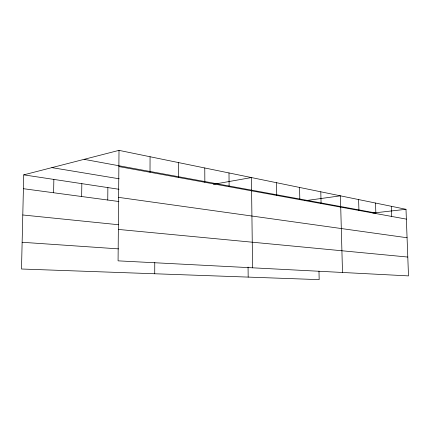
<?xml version="1.0" encoding="UTF-8"?>
<svg xmlns="http://www.w3.org/2000/svg" width="430" height="430" viewBox="0 0 430 430"><rect width="100%" height="100%" fill="white"/><g stroke="black" fill="none" stroke-linecap="round" stroke-linejoin="round"><path stroke-width="0.64" d="M154.73 273.765L154.762 262.563M150.011 172.263L150.065 156.74M119.008 150.366L118.073 260.849L408.5 275.893L406.001 209.297L119.008 150.366L23.741 174.859L21.5 269.008L319.173 279.634L318.974 271.11M107.753 200.025L107.876 187.588M81.646 196.521L81.834 183.648M53.605 192.758L53.858 179.417M213.463 184.303L251.426 177.558L252.587 267.82M304.736 200.762L340.42 195.833L342.5 272.475M372.912 213.065L406.001 209.297M22.134 242.278L118.546 248.879M118.336 229.421L407.79 257.049M22.785 214.978L118.75 224.761M23.413 188.7L118.949 201.53M118.61 197.37L407.07 237.747M23.741 174.859L119.051 189.281M51.879 167.625L119.169 178.789M84.087 159.342L374.895 212.839M118.873 166.571L406.371 219.128M391.279 206.271L391.633 216.435M375.519 203.035L375.863 213.549M358.609 199.563L358.937 210.458M320.801 191.801L321.081 203.535M299.57 187.442L299.823 199.649M276.528 182.712L276.743 195.43M248.062 267.084L248.18 277.103M228.991 172.946L229.115 186.727M204.771 167.974L204.847 182.288M178.547 162.588L178.563 177.482"/></g></svg>
